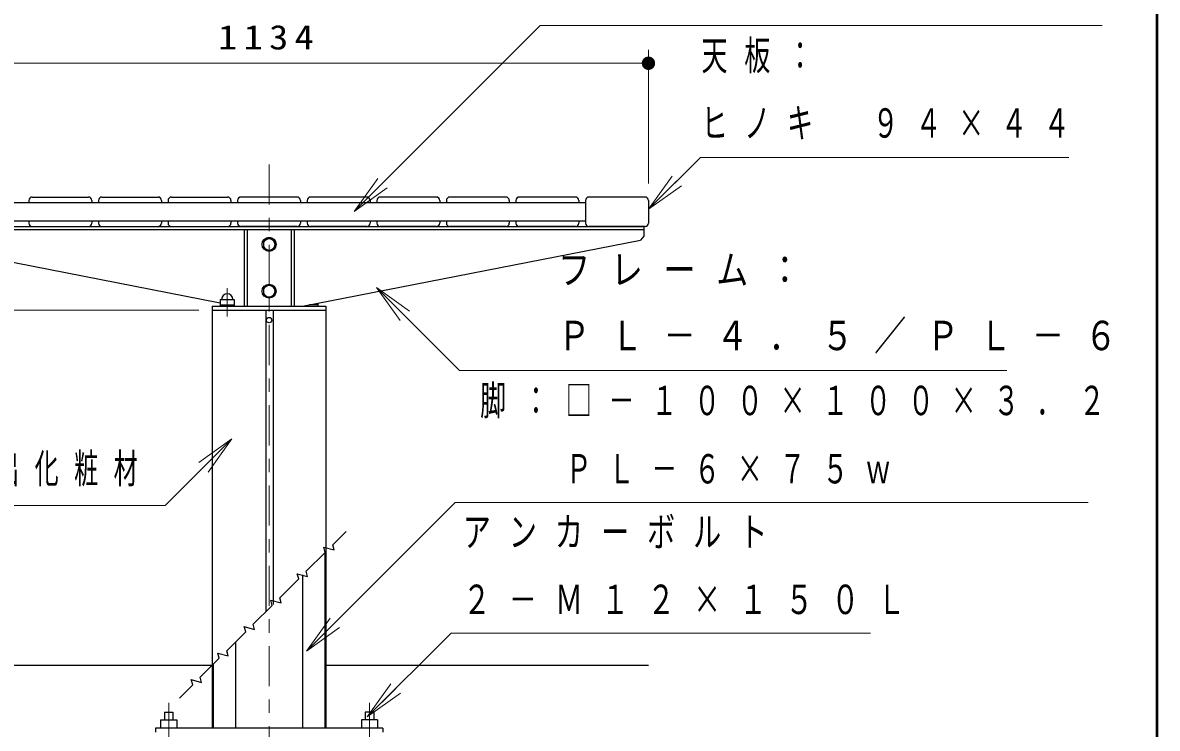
# Model space of a CAD drawing. Units: millimetres on the paper, with parts at other scales. Extents: x -365 to 2, y -26 to 257.
# Drawn here: x -84.8 to 0, y 86.4 to 139.1 of the extents above; entities that cross this region are included whole.
import ezdxf

# ---------------------------------------------------------------- set-up
doc = ezdxf.new("R2010")
doc.units = ezdxf.units.MM
doc.linetypes.add('USER2', pattern=[6, 3, -1, 1, -1])
doc.layers.add('CLASS1', color=7, linetype='Continuous', lineweight=25)
doc.layers.add('NAKAMURA図枠', color=7, linetype='Continuous', lineweight=13)
doc.styles.add('ＭＳ ゴシック', font='')
doc.styles.get('ＭＳ ゴシック').set_extended_font_data('MS Gothic')

# ---------------------------------------------------------------- blocks, each defined once
blk = doc.blocks.new('filled_dot')
at = {"color": 0, "linetype": 'Continuous', "lineweight": -2, "const_width": 1.25}
blk.add_lwpolyline([(-0.625, 0, 1), (0.625, 0, 1)], format="xyb", close=True, dxfattribs=at)

msp = doc.modelspace()

# ---------------------------------------------------------------- linework, layer by layer
at = {"layer": 'CLASS1', "lineweight": 13}
for p, q in [((-38.025, 127.099), (-38.025, 137.099)), ((-94.725, 136.099), (-38.025, 136.099)), ((-60.02, 125.013), (-58.253, 127.487)), ((-38.025, 125.18), (-36.257, 127.655)), ((-38.025, 125.18), (-35.903, 127.301)), ((-60.02, 125.013), (-57.899, 127.134)), ((-57.546, 126.78), (-60.02, 125.013)), ((-35.55, 126.948), (-38.025, 125.18)), ((-58.36, 119.343), (-56.239, 117.221)), ((-58.36, 119.343), (-55.885, 117.575)), ((-56.592, 116.868), (-58.36, 119.343)), ((-71.625, 117.649), (-102.121, 117.649)), ((-71.623, 106.252), (-69.148, 108.02)), ((-69.148, 108.02), (-71.269, 105.899)), ((-69.148, 108.02), (-70.916, 105.545)), ((-63.584, 92.15), (-61.817, 94.625)), ((-63.584, 92.15), (-61.463, 94.271)), ((-61.11, 93.917), (-63.584, 92.15)), ((-59.034, 87.237), (-57.267, 89.712)), ((-59.034, 87.237), (-56.913, 89.359)), ((-56.559, 89.005), (-59.034, 87.237))]:
    msp.add_line(p, q, dxfattribs=at)
at = {"layer": 'CLASS1', "linetype": 'USER2', "lineweight": 13}
for p, q in [((-66.375, 128.537), (-66.375, 64.724)), ((-69.5, 119.287), (-69.5, 117.171))]:
    msp.add_line(p, q, dxfattribs=at)
at = {"layer": 'CLASS1'}
for p, q in [((-90.025, 125.679), (-42.725, 125.679)), ((-84.325, 125.849), (-84.325, 125.679)), ((-84.075, 126.099), (-79.875, 126.099)), ((-79.625, 125.849), (-79.625, 125.679)), ((-79.125, 125.849), (-79.125, 125.679)), ((-78.875, 126.099), (-74.675, 126.099)), ((-74.425, 125.849), (-74.425, 125.679)), ((-73.925, 125.849), (-73.925, 125.679)), ((-73.675, 126.099), (-69.475, 126.099)), ((-69.225, 125.849), (-69.225, 125.679)), ((-68.725, 125.849), (-68.725, 125.679)), ((-64.275, 126.099), (-68.475, 126.099)), ((-64.025, 125.849), (-64.025, 125.679)), ((-63.525, 125.849), (-63.525, 125.679)), ((-59.075, 126.099), (-63.275, 126.099)), ((-58.825, 125.849), (-58.825, 125.679)), ((-58.325, 125.849), (-58.325, 125.679)), ((-53.875, 126.099), (-58.075, 126.099)), ((-53.625, 125.849), (-53.625, 125.679)), ((-53.125, 125.849), (-53.125, 125.679)), ((-48.675, 126.099), (-52.875, 126.099)), ((-48.425, 125.849), (-48.425, 125.679)), ((-47.925, 125.849), (-47.925, 125.679)), ((-43.475, 126.099), (-47.675, 126.099)), ((-43.225, 125.849), (-43.225, 125.679)), ((-42.725, 125.849), (-42.725, 124.149)), ((-38.275, 126.099), (-42.475, 126.099)), ((-38.025, 125.849), (-38.025, 124.149)), ((-94.375, 123.899), (-38.375, 123.899)), ((-90.025, 124.319), (-42.725, 124.319)), ((-84.325, 124.319), (-84.325, 124.149)), ((-84.075, 123.899), (-79.875, 123.899)), ((-79.625, 124.319), (-79.625, 124.149)), ((-79.125, 124.319), (-79.125, 124.149)), ((-78.875, 123.899), (-74.675, 123.899)), ((-74.425, 124.319), (-74.425, 124.149)), ((-73.925, 124.319), (-73.925, 124.149)), ((-73.675, 123.899), (-69.475, 123.899)), ((-69.225, 124.319), (-69.225, 124.149)), ((-68.725, 124.319), (-68.725, 124.149)), ((-64.275, 123.899), (-68.475, 123.899)), ((-64.025, 124.319), (-64.025, 124.149)), ((-63.525, 124.319), (-63.525, 124.149)), ((-59.075, 123.899), (-63.275, 123.899)), ((-58.825, 124.319), (-58.825, 124.149)), ((-58.325, 124.319), (-58.325, 124.149)), ((-53.875, 123.899), (-58.075, 123.899)), ((-53.625, 124.319), (-53.625, 124.149)), ((-53.125, 124.319), (-53.125, 124.149)), ((-48.675, 123.899), (-52.875, 123.899)), ((-48.425, 124.319), (-48.425, 124.149)), ((-47.925, 124.319), (-47.925, 124.149)), ((-43.475, 123.899), (-47.675, 123.899)), ((-43.225, 124.319), (-43.225, 124.149)), ((-38.275, 123.899), (-42.475, 123.899)), ((-38.375, 123.899), (-38.375, 123.174)), ((-94.375, 123.674), (-38.375, 123.674)), ((-68.237, 123.674), (-68.237, 117.949)), ((-68.012, 123.674), (-68.012, 117.949)), ((-66.8, 122.807), (-66.375, 123.052)), ((-66.375, 123.052), (-65.95, 122.807)), ((-64.737, 123.674), (-64.737, 117.949)), ((-64.512, 123.674), (-64.512, 117.949)), ((-38.375, 123.174), (-38.62, 122.876)), ((-70.025, 118.174), (-94.129, 122.876)), ((-66.8, 122.807), (-66.8, 122.316)), ((-66.8, 122.316), (-66.375, 122.071)), ((-66.375, 122.071), (-65.95, 122.316)), ((-65.95, 122.807), (-65.95, 122.316)), ((-63.875, 117.949), (-38.62, 122.876)), ((-66.8, 119.307), (-66.375, 119.552)), ((-66.375, 119.552), (-65.95, 119.307)), ((-66.8, 119.307), (-66.8, 118.816)), ((-66.8, 118.816), (-66.375, 118.571)), ((-66.375, 118.571), (-65.95, 118.816)), ((-65.95, 119.307), (-65.95, 118.816)), ((-70.625, 117.949), (-62.125, 117.949)), ((-70.625, 117.949), (-70.625, 86.399)), ((-70.025, 118.449), (-70.025, 117.949)), ((-70.025, 118.449), (-68.975, 118.449)), ((-70.025, 118.049), (-68.975, 118.049)), ((-68.975, 118.449), (-68.975, 117.949)), ((-62.725, 118.049), (-63.361, 118.049)), ((-62.725, 118.173), (-62.725, 117.949)), ((-62.125, 117.949), (-62.125, 86.399)), ((-70.625, 117.649), (-62.125, 117.649)), ((-66.625, 117.649), (-66.625, 95.099)), ((-66.075, 117.649), (-66.075, 95.649)), ((-62.2, 99.524), (-62.2, 86.399)), ((-63.875, 97.849), (-63.875, 86.399)), ((-68.875, 92.849), (-68.875, 86.399)), ((-94.725, 91.099), (-70.625, 91.099)), ((-70.55, 91.174), (-70.55, 86.399)), ((-62.125, 91.099), (-38.025, 91.099)), ((-74.875, 86.399), (-74.875, 86.099)), ((-57.875, 86.399), (-74.875, 86.399)), ((-57.875, 86.399), (-57.875, 86.099))]:
    msp.add_line(p, q, dxfattribs=at)
at = {"layer": 'CLASS1', "color": 211, "linetype": 'USER2', "lineweight": 13}
for p, q in [((-73.875, 88.301), (-73.875, 79.582)), ((-58.875, 88.301), (-58.875, 79.582))]:
    msp.add_line(p, q, dxfattribs=at)
at = {"layer": 'CLASS1', "color": 211}
for p, q in [((-74.192, 87.587), (-73.557, 87.587)), ((-74.192, 87.587), (-74.192, 87.014)), ((-73.557, 87.587), (-73.557, 87.014)), ((-59.192, 87.587), (-59.192, 87.014)), ((-58.557, 87.587), (-59.192, 87.587)), ((-58.557, 87.587), (-58.557, 87.014)), ((-74.48, 87.014), (-73.27, 87.014)), ((-74.48, 87.014), (-74.48, 86.399)), ((-73.27, 87.014), (-73.27, 86.42)), ((-59.48, 87.014), (-59.48, 86.42)), ((-58.27, 87.014), (-59.48, 87.014)), ((-58.27, 87.014), (-58.27, 86.399))]:
    msp.add_line(p, q, dxfattribs=at)
at = {"layer": 'CLASS1', "lineweight": 13}
for points in [[(-60.02, 125.013), (-46.112, 138.921), (-4.112, 138.921)], [(-38.025, 125.18), (-34.138, 129.066), (-6.614, 129.066)], [(-58.36, 119.343), (-52.14, 113.123), (-11.243, 113.123)], [(-69.148, 108.02), (-74.131, 103.038), (-98.239, 103.038)], [(-63.584, 92.15), (-52.461, 103.273), (-5.159, 103.273)], [(-59.034, 87.237), (-52.764, 93.508), (-21.434, 93.508)]]:
    msp.add_lwpolyline(points, dxfattribs=at)
at = {"layer": 'CLASS1'}
msp.add_lwpolyline([(-73.082, 88.642), (-72.084, 89.64), (-72.187, 90.026), (-71.415, 89.819), (-71.518, 90.206), (-70.104, 91.62), (-70.208, 92.006), (-69.435, 91.799), (-69.538, 92.185), (-68.124, 93.6), (-68.228, 93.986), (-67.455, 93.779), (-67.558, 94.165), (-66.144, 95.58), (-66.248, 95.966), (-65.475, 95.759), (-65.579, 96.145), (-64.164, 97.56), (-64.268, 97.946), (-63.495, 97.739), (-63.599, 98.125), (-62.184, 99.539), (-62.288, 99.926), (-61.515, 99.719), (-61.619, 100.105), (-60.621, 101.103)], dxfattribs=at)
for centre, radius in [((-66.375, 122.562), 0.525), ((-66.375, 119.062), 0.525), ((-66.375, 116.899), 0.2)]:
    msp.add_circle(centre, radius, dxfattribs=at)
at = {"layer": 'CLASS1', "lineweight": 13}
for centre in [(-66.375, 122.562), (-66.375, 119.062)]:
    msp.add_circle(centre, 0.425, dxfattribs=at)
at = {"layer": 'CLASS1'}
for centre, radius, start, end in [((-84.075, 125.849), 0.25, 90, 180), ((-79.875, 125.849), 0.25, 0, 90), ((-78.875, 125.849), 0.25, 90, 180), ((-74.675, 125.849), 0.25, 0, 90), ((-73.675, 125.849), 0.25, 90, 180), ((-69.475, 125.849), 0.25, 0, 90), ((-68.475, 125.849), 0.25, 90, 180), ((-64.275, 125.849), 0.25, 360, 90), ((-63.275, 125.849), 0.25, 90, 180), ((-59.075, 125.849), 0.25, 360, 90), ((-58.075, 125.849), 0.25, 90, 180), ((-53.875, 125.849), 0.25, 360, 90), ((-52.875, 125.849), 0.25, 90, 180), ((-48.675, 125.849), 0.25, 360, 90), ((-47.675, 125.849), 0.25, 90, 180), ((-43.475, 125.849), 0.25, 360, 90), ((-42.475, 125.849), 0.25, 90, 180), ((-38.275, 125.849), 0.25, 360, 90), ((-84.075, 124.149), 0.25, 179.99999, 270), ((-79.875, 124.149), 0.25, 270, 0), ((-78.875, 124.149), 0.25, 179.99999, 270), ((-74.675, 124.149), 0.25, 270, 0), ((-73.675, 124.149), 0.25, 179.99999, 270), ((-69.475, 124.149), 0.25, 270, 0), ((-68.475, 124.149), 0.25, 180, 270), ((-64.275, 124.149), 0.25, 270, 0.00001), ((-63.275, 124.149), 0.25, 180, 270), ((-59.075, 124.149), 0.25, 270, 0.00001), ((-58.075, 124.149), 0.25, 180, 270), ((-53.875, 124.149), 0.25, 270, 0.00001), ((-52.875, 124.149), 0.25, 180, 270), ((-48.675, 124.149), 0.25, 270, 0.00001), ((-47.675, 124.149), 0.25, 180, 270), ((-43.475, 124.149), 0.25, 270, 0.00001), ((-42.475, 124.149), 0.25, 180, 270), ((-38.275, 124.149), 0.25, 270, 0.00001), ((-69.5, 118.449), 0.425, 359.99999, 179.99999)]:
    msp.add_arc(centre, radius, start, end, dxfattribs=at)
at = {"layer": 'NAKAMURA図枠', "lineweight": 50}
msp.add_line((0, 0), (0, 257), dxfattribs=at)

# ---------------------------------------------------------------- block references
at = {"layer": 'CLASS1', "lineweight": 13, "xscale": 0.4, "yscale": 0.4, "rotation": 180}
msp.add_blockref('filled_dot', (-38.025, 136.099), dxfattribs=at)

# ---------------------------------------------------------------- texts
at = {"layer": 'CLASS1', "style": 'ＭＳ ゴシック'}
for s, insert, char_height, attachment_point in [('\\T1.33;\\W1.15;1134', (-66.375, 137.099), 1.833, 8), ('\\T1.64;\\W0.65;天板：', (-34.064, 136.566), 2.199, 4), ('\\T1.64;\\W0.65;ヒノキ\u3000９４×４４', (-34.064, 131.566), 2.199, 4), ('\\T1.64;\\W0.8;フレーム：', (-44.775, 120.623), 2.199, 4), ('\\T1.64;\\W0.8;ＰＬ－４．５／ＰＬ－６', (-44.775, 115.623), 2.199, 4), ('\\T1.64;\\W0.65;脚：□－１００×１００×３．２', (-50.605, 110.773), 2.199, 4), ('\\T1.64;\\W0.6;アルミ押出化粧材', (-98.656, 105.688), 2.199, 4), ('\\T1.64;\\W0.65;\u3000\u3000ＰＬ－６×７５ｗ\u3000\u3000\u3000\u3000\u3000', (-50.605, 105.773), 2.199, 4), ('\\T1.64;\\W0.7;アンカーボルト', (-51.903, 101.008), 2.199, 4), ('\\T1.64;\\W0.7;２－Ｍ１２×１５０Ｌ', (-51.903, 96.008), 2.199, 4)]:
    msp.add_mtext(s, dxfattribs=dict(at, insert=insert, char_height=char_height, attachment_point=attachment_point))

doc.saveas('drawing.dxf')
